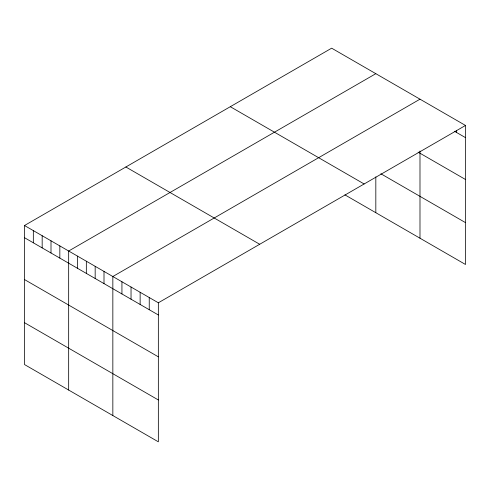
<?xml version="1.0" encoding="UTF-8"?>
<svg xmlns="http://www.w3.org/2000/svg" width="490" height="490" viewBox="0 0 490 490"><rect width="100%" height="100%" fill="white"/><g stroke="black" fill="none" stroke-linecap="round" stroke-linejoin="round"><path stroke-width="0.73" d="M465.5 125.452L158.344 302.789L158.344 441.821L24.5 364.548L24.5 225.516L331.657 48.179L465.5 125.452L465.5 264.484L344.905 194.861M375.824 73.678L68.667 251.015L68.667 390.046M419.991 99.182L112.841 276.513L112.841 415.545M454.451 131.259L465.5 137.635M418.099 152.133L465.5 179.499M380.871 173.766L465.5 222.625M230.294 106.698L364.137 183.977M125.863 166.992L259.706 244.271M24.5 225.516L158.344 302.789M24.5 237.699L158.344 314.972M24.5 279.557L158.344 356.83M24.5 322.683L158.344 399.963M456.398 130.861L456.398 132.386M419.991 150.981L419.991 238.214M375.824 176.835L375.824 212.715M149.242 297.534L149.242 309.717M140.14 292.279L140.14 304.462M131.038 287.024L131.038 299.206M121.937 281.768L121.937 293.951M104.003 271.417L104.003 283.6M95.17 266.315L95.17 278.498M86.338 261.213L86.338 273.396M77.506 256.117L77.506 268.3M59.835 245.913L59.835 258.095M51.003 240.817L51.003 252.999M42.171 235.715L42.171 247.897M33.332 230.612L33.332 242.795"/></g></svg>
